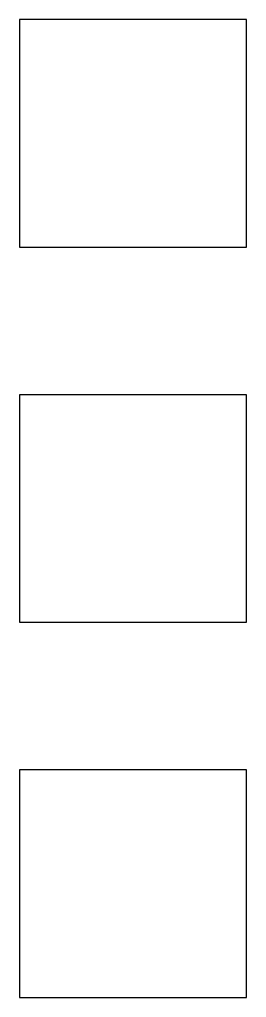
# Model space of a CAD drawing. Header units: inches. Extents: x 1238 to 1812, y 541 to 947.
# Drawn here: x 1536.45 to 1538.45, y 716.58 to 725.18 of the extents above; entities that cross this region are included whole.
import ezdxf

# ---------------------------------------------------------------- set-up
doc = ezdxf.new("R2010")
doc.units = ezdxf.units.IN
doc.header["$MEASUREMENT"] = 0

msp = doc.modelspace()

# ---------------------------------------------------------------- linework, layer by layer
at = {"color": 7, "linetype": 'Continuous'}
for p, q in [((1538.4491, 725.1826), (1536.4482, 725.1816)), ((1536.4482, 725.1816), (1536.4482, 723.1816)), ((1538.4491, 723.1807), (1538.4491, 725.1826)), ((1536.4482, 723.1816), (1538.4491, 723.1807)), ((1538.4491, 721.8826), (1536.4482, 721.8816)), ((1536.4482, 721.8816), (1536.4482, 719.8816)), ((1538.4491, 719.8807), (1538.4491, 721.8826)), ((1536.4482, 719.8816), (1538.4491, 719.8807)), ((1538.4491, 718.5826), (1536.4482, 718.5816)), ((1536.4482, 718.5816), (1536.4482, 716.5816)), ((1538.4491, 716.5807), (1538.4491, 718.5826)), ((1536.4482, 716.5816), (1538.4491, 716.5807))]:
    msp.add_line(p, q, dxfattribs=at)

doc.saveas('drawing.dxf')
